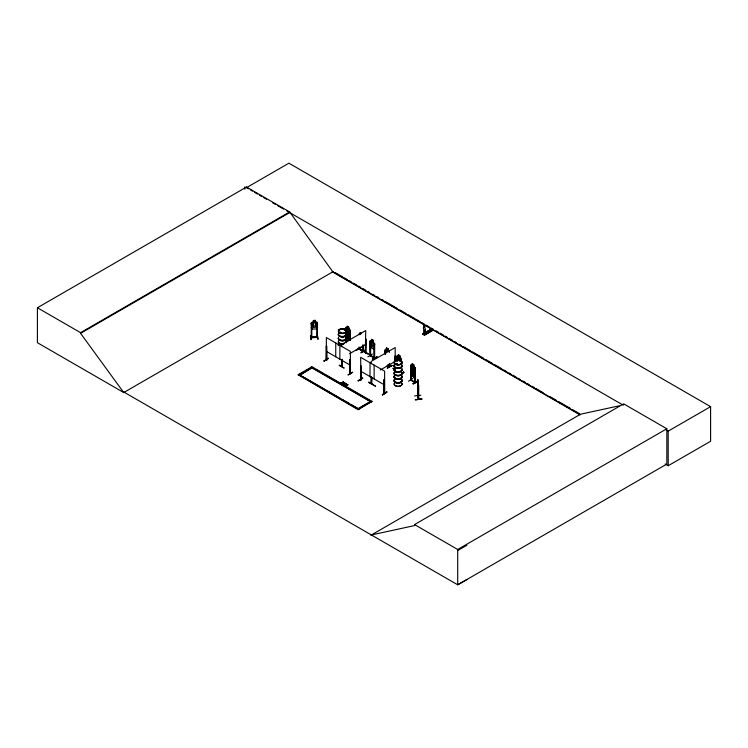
<?xml version="1.0" encoding="UTF-8"?>
<svg xmlns="http://www.w3.org/2000/svg" width="748" height="748" viewBox="0 0 748 748"><rect width="100%" height="100%" fill="white"/><g stroke="black" fill="none" stroke-linecap="round" stroke-linejoin="round"><path stroke-width="1.12" d="M424.761 334.113L425.032 329.746A1.412 0.813 60 0 0 424.827 327.811L424.808 326.409M424.827 334.076L425.032 329.746M418.366 390.26L418.469 389.016M417.627 385.482L418.375 390.344L418.534 389.007M418.169 382.696L418.553 399.357L417.58 395.748L417.964 396.103L418.001 387.801M417.58 395.748L417.945 395.533M418.674 385.136L418.693 398.946M418.534 399.32L417.936 395.757M423.611 333.58C425.032 331.906 423.349 335.787 423.92 333.056L423.097 334.01L424.368 334.749L425.191 333.786L425.303 334.459L423.751 333.552L423.62 328.933A1.412 0.813 60 0 1 423.826 327.231L424.191 325.642M423.92 333.056L424.023 333.505M339.648 332.608L340.546 332.206M340.611 332.57L340.134 332.579M344.978 329.849L344.342 329.999M344.678 329.644L344.978 330.055L344.398 329.99M396.122 364.108L396.01 363.537M395.458 363.958L396.44 364.183L396.103 363.547M400.442 361.078L400.741 361.471M343.986 367.997L339.293 365.51M368.923 382.424C388.67 393.654 357.058 375.814 373.486 384.743M370.11 345.436L370.559 347.39L374.028 349.391L374.486 347.951M374.028 349.391L374.58 347.96M349.606 336.086L350.204 334.73L349.643 336.161L346.156 334.178M410.624 368.446L411.194 367.016L414.729 368.96L415.196 370.915L414.729 368.96M410.68 368.484L411.194 367.016M415.196 372.242L414.682 373.71L415.196 372.308M424.069 333.524L423.574 333.197L423.499 334.244M342.547 384.566L343.005 383.154L344.921 383.191L343.005 383.434L342.182 384.35L343.07 381.835L343.07 383.2L344.921 383.191M345.464 386.249L345.987 383.518M317.433 327.138L316.797 328.914L311.916 329.167L311.346 322.968M316.797 328.914L317.507 327.175M342.182 384.35L342.621 382.948L340.677 383.191L342.556 383.472M343.005 383.434L343.435 382.041M345.987 384.594L347.839 384.874L345.922 385.117L346.352 383.724M417.515 381.209C406.052 387.099 420.105 381.667 417.926 380.386M356.329 350.186L360.826 347.381M367.876 356.852L372.411 354.038M323.996 361.06L328.456 358.451M362.705 378.226L358.273 380.826M408.492 381.256L412.933 378.385M410.727 379.61L411.241 379.666M415.187 382.583L415.243 367.707L415.243 382.583L410.643 380.068L410.727 365.211L412.232 365.435M415.243 382.078L410.858 379.975M311.486 339.583L310.822 335.646L311.168 339.564M326.605 359.648L326.184 359.367L326.857 359.536M326.24 359.947L326.857 360.04L326.39 345.969L326.24 359.947L326.689 360.153L326.801 346.202M349.98 372.906L350.41 373.168L349.961 372.878M349.746 372.971L350.251 373.757L349.952 359.573L350.176 373.738M349.746 373.476L350.419 373.645L350.363 351.392L326.39 337.554L326.231 359.91M360.817 379.404L360.611 379.058M360.499 379.694L360.658 365.753L361.116 379.853L360.452 379.657M384.631 393.411L384.014 393.261L384.22 379.358L384.519 393.541L384.023 393.308L384.687 393.429L384.631 371.176L360.658 357.338L360.91 379.909L360.676 379.058M384.631 392.906L384.014 392.756L384.444 393.018M359.19 348.699L358.984 349.269M363.145 350.962L359.031 348.933L362.948 351.064M370.073 355.693L370.11 340.873L370.625 340.508L374.58 343.388L374.514 358.264M370.737 355.365L370.082 355.169L370.587 355.45M370.522 355.964L370.69 346.614M374.122 357.553L374.122 358.058L374.122 344.164L374.683 344.314L374.122 344.164M389.353 366.342L389.493 366.875L389.446 363.388M387.408 365.491L389.661 366.763L389.605 364.454M342.35 366.006L341.705 366.155L342.201 366.015M365.566 352.617L365.772 352.261M365.856 352.925L365.725 338.956L365.548 353.112L365.735 352.261L365.276 352.551M396.122 363.519L395.683 364.042L395.898 363.519M428.165 331.336L428.38 331.888M311.149 337.189L317.339 336.787L317.367 337.488L316.928 337.011M311.149 337.694L317.498 337.451M347.194 331.738L346.436 332.682L346.436 335.861L347.194 336.843L347.147 338.573L348.605 339.433L349.353 334.291L348.596 332.514L348.605 329.344L347.194 328.568L347.194 331.747L348.605 332.523M413.691 376.955L414.392 371.84L413.644 370.064L413.644 366.894L412.242 366.118L411.484 373.411L412.232 374.393L412.139 376.16L413.691 376.955L413.644 375.281M410.727 380.106L410.68 365.239L411.213 364.874L415.149 367.726L413.738 366.268L413.738 364.566L412.185 363.762L411.484 368.876L412.242 370.662L412.232 373.832L413.644 374.608L412.887 372.71C412.344 374.972 410.54 373.074 412.569 372.13L411.568 369.568L412.868 371.934C413.466 369.606 415.243 371.447 413.186 372.485L414.13 374.954L413.644 371.429L414.392 370.494L414.392 367.315L413.644 364.622M311.785 323.819L311.215 323.856L311.785 323.819L311.813 337.787L311.243 337.853L311.28 322.949L311.935 322.295L316.75 322.108L317.433 322.631M371.438 383.219L371.363 383.266M311.215 337.189L316.769 337.002M311.215 337.694L311.879 337.778M317.498 336.946L316.928 336.993M339.835 332.692L340.733 332.617M428.09 331.486L428.838 331.429M428.838 331.813L428.735 331.289M358.61 334.178L360.134 334.506C358.451 330.644 363.78 335.226 360.031 332.738L360.031 334.45L359.349 334.674M396.87 360.826L396.823 356.291L397.338 355.926L400.75 357.955L401.199 361.106M396.87 356.347L397.366 356.001M349.606 338.236L350.111 337.956M350.158 337.928L349.634 338.302L346.193 336.291M414.644 375.786L415.149 375.431M415.196 375.477L414.673 375.851L410.624 373.018M418.815 399.301L417.833 395.748M346.118 336.366L347.147 336.871L347.091 338.61L348.652 339.405M431.082 329.447L432.718 330.448L424.565 335.123L422.985 334.066L423.807 332.991M423.368 334.45L431.4 329.625L422.863 334.15L431.502 329.756L431.091 329.382L432.699 330.448M431.372 329.616L422.901 334.169L431.091 329.26M424.387 335.029L432.596 330.242M424.359 335.001L425.303 333.851M412.139 376.16L413.644 376.87M345.744 329.98L346.174 327.315L349.653 329.307M345.819 328.587L346.231 328.821M348.699 327.016L348.605 328.774L349.353 329.765L349.353 332.944L348.605 333.889L349.092 337.404L348.147 334.936C350.223 333.879 348.353 332.009 347.829 334.384L346.53 332.019L347.521 334.58C345.501 335.525 347.296 337.423 347.848 335.16L348.605 337.077L347.194 336.282L347.194 333.103L346.446 331.327L347.194 326.184L348.699 327.016L348.652 328.746M349.625 329.288L350.158 330.186L350.158 340.396M349.746 340.162L349.896 330.85L350.307 340.303M350.307 331.074L349.746 330.934M345.875 342.042L347.895 340.836L346.081 342.247M346.072 342.107L347.661 340.957M410.858 366.137L411.269 366.37M410.68 369.811L411.148 371.756L414.729 373.682L411.232 371.691L410.783 369.793M414.785 368.493L415.346 368.624L414.785 368.493L414.803 382.368M410.848 379.442L411.166 380.33L411.269 373.289M415.355 381.938L414.738 382.303L414.934 368.399M413.148 383.593L417.552 380.966M413.167 383.836L417.58 381.209M324.034 361.125L328.503 358.227L324.034 360.845M365.566 353.121L365.875 339.05M339.274 365.566L339.527 365.127L344.043 367.997M363.584 351.523L368.353 353.954L363.837 351.382M365.323 353.028L365.725 330.551L341.752 344.389L341.752 346.698M360.845 379.9L361.069 365.987M348.101 375.019L352.626 372.411M352.589 372.167L348.11 374.739M394.776 361.761L395.187 355.964L395.337 360.499M394.935 361.845L395.337 356.057M358.049 380.769L362.771 378.011L358.236 380.844M371.663 383.378C371.541 384.799 372.167 378.553 371.616 377.347M371.373 376.562L371.326 383.761L371.775 377.441M384.061 393.336L384.22 379.358M384.014 392.896L384.444 393.523M386.838 391.915L382.368 394.804L386.856 391.943M382.368 394.804L386.856 392.139L382.611 394.935M124.28 392.298L123.794 392.588L37.4 342.706L37.4 307.755L246.503 187.028L289.672 211.946L332.841 271.823L579.999 414.523M246.503 187.028L246.503 187.673L288.906 163.195L710.6 406.66L710.6 441.255L668.198 465.733L665.168 463.975M37.4 307.755L80.569 332.673L289.672 211.946M466.864 579.588L457.711 584.805L124.224 392.27L123.729 392.55L80.569 333.318L289.672 212.591M123.729 392.55L333.328 271.543M298.237 374.683L311.972 366.754L371.896 401.349L358.161 409.708L298.237 374.683L358.161 409.278L371.896 401.349M298.237 375.113L304.109 371.728M306.11 370.569L311.972 367.184L313.973 368.334M371.634 341.088L371.578 339.414L373.102 340.237L373.748 346.165L373.009 347.1L371.634 346.305L370.896 344.519L371.634 339.377M349.746 353.617L365.725 344.389M373.056 340.265L371.578 339.414M356.366 350.26L360.863 347.371L356.366 349.971M370.541 342.098L370.129 341.855L370.587 355.954L370.316 355.104M373.056 341.967L373.009 340.293M374.533 343.416L374.533 358.236L370.129 355.702M362.733 345.483L362.574 351.392L362.574 345.567M370.559 347.39L370.204 345.426M423.761 326.025L423.826 327.231M388.025 348.849L386.501 348.026L387.978 348.877L388.025 350.55M385.201 350.382L385.201 353.841M374.533 357.731C361.041 349.896 384.603 363.519 370.354 355.618L370.204 340.892M372.411 359.227L377.151 357.058L372.439 359.274M372.467 359.517L376.936 356.871M372.411 359.517L376.927 356.656M385.024 354.047C384.949 349.325 384.21 347.409 388.96 351.139L389.502 351.999M424.069 334.833L432.307 330.074M424.2 334.842L432.596 330.13M397.609 359.938L398.347 354.804L399.825 355.655L399.825 357.357M396.823 356.291L396.87 360.882M397.403 357.422C396.412 356.553 398.291 359.844 397.403 360.882M380.199 370.045L394.187 361.976M389.231 366.529L389.203 364.22M392.046 365.632L387.324 368.128L391.849 365.286M401.405 359.732L400.844 359.592L401.405 359.732L401.405 362.041M387.352 367.866L391.859 365.51M401.816 373.093L403.639 372.083L401.854 373.14M401.816 373.383L403.649 372.289M403.864 372.476L402.069 373.533L403.864 372.476L403.621 372.055M369.147 402.359L358.161 408.698L370.148 401.779M370.896 535.25L580.495 414.233L619.11 405.837M371.382 534.96L414.551 525.573L414.551 524.572L623.654 403.845L666.823 428.763L666.823 464.078L457.711 584.805L457.711 549.49L666.823 428.763M623.654 404.846L623.168 405.136L286.662 210.852M666.197 429.978L668.198 431.138L710.6 406.66M457.711 550.5L466.864 545.283M341.752 359.461C341.369 361.639 341.939 368.96 342.201 365.866M371.438 383.724L371.588 382.901M395.608 363.64L395.411 364.024M396.412 364.108L395.898 364.108M341.939 366.726L341.911 359.554M340.34 332.551L340.349 332.215A3.955 2.281 0 0 0 338.919 333.028M317.367 337.488L317.498 322.566L315.432 322.126M358.731 348.905L359.143 348.652M362.808 350.756L362.761 351.242M343.07 382.911L344.921 382.901M340.677 383.191L342.556 383.182M343.93 385.08L347.839 384.874M343.594 384.874L345.529 384.631M345.922 384.837L347.839 384.584M363.622 351.457L368.147 354.028M417.721 381.574L417.936 379.797L418.02 381.798M417.552 380.928L417.711 396.131M417.861 379.806L418.16 387.819L417.721 384.752M417.833 381.91L418.16 386.464L417.833 381.91L417.917 384.547M418.375 383.472L417.655 380.695M420.815 395.234L414.56 395.907M415.57 399.825C435.112 397.497 402.069 401.012 421.807 399.067M340.237 332.701L340.349 332.579A4.021 2.319 0 0 0 339.499 332.954M313.347 320.509C318.508 320.752 311.43 319.256 313.431 322.304L312.393 322.94L312.393 326.109L313.431 327.418L315.366 327.297L316.404 325.876L316.404 322.697L315.366 322.192L315.422 320.387M313.356 322.257L311.28 322.949M316.834 323.519L317.433 323.613L316.834 323.519L316.797 337.488L317.339 337.292M317.507 335.534L318.152 339.162M326.343 359.274L326.642 360.125M349.905 373.383L349.952 359.573M360.611 379.563L361.125 379.825M358.741 348.437L358.975 349.297M358.975 348.792L358.535 348.503L362.986 351.569L362.986 344.65M358.769 348.942L363.182 351.504L363.135 345.716M358.956 349.269L358.984 346.96M374.355 357.927L374.281 348.69M389.418 366.857L387.249 365.585M311.785 337.152L311.748 337.825M396.197 363.743L395.589 363.818M424.135 325.679L424.696 326.278M347.194 326.296L348.605 327.072M412.232 369.288L413.644 370.073M412.232 370.653L413.644 371.438M348.549 337.647L349.681 338.274M345.885 341.939L346.287 342.154A3.936 2.272 0 0 0 345.754 341.041M311.243 337.816L311.177 337.32M394.916 369.493L393.046 368.25L394.888 369.288M393.046 368.25L394.86 369.278M246.503 187.673L248.514 188.833M250.524 189.992L252.534 191.151M254.535 192.311L257.546 194.05M259.556 195.209L261.566 196.369M263.577 197.528L266.587 199.267M272.609 202.745L275.619 204.484M277.63 205.644L283.651 209.113M335.347 272.702L342.406 276.779M344.426 277.947L347.455 279.696M349.466 280.855L351.485 282.024M353.505 283.183L356.534 284.932M358.554 286.101L360.564 287.269M362.584 288.429L365.613 290.177M367.633 291.346L369.643 292.505M372.672 294.254L374.692 295.423M376.712 296.582L378.722 297.751M381.751 299.499L383.771 300.659M385.79 301.827L396.889 308.232M399.909 309.981L405.968 313.477M407.978 314.637L415.046 318.713M417.057 319.882L420.086 321.631M422.106 322.79L424.125 323.959M426.145 325.128L429.165 326.867M431.185 328.035L433.204 329.204M436.224 330.943L438.244 332.112M440.263 333.281L443.293 335.029M445.312 336.189L447.323 337.357M449.342 338.517L452.372 340.265M454.391 341.434L456.402 342.593M459.431 344.342L461.451 345.511M463.47 346.67L470.529 350.747M472.549 351.915L483.647 358.32M485.658 359.489L492.726 363.565M494.737 364.725L501.805 368.811M503.815 369.97L506.845 371.719M508.864 372.887L510.884 374.047M512.904 375.216L515.924 376.964M517.943 378.123L519.963 379.292M522.983 381.041L525.003 382.2M527.022 383.369L529.042 384.528M532.071 386.277L534.081 387.445M536.101 388.605L543.16 392.691M550.229 396.767L556.278 400.255M558.298 401.424L570.406 408.408M572.416 409.577L579.485 413.653M332.177 271.73L580.149 414.897M423.499 333.234L425.191 334.272L425.191 333.786M398.301 354.833L399.825 355.655L400.461 360.527M361.219 333.767L360.33 333.253L360.33 333.823M387.922 351.177L386.548 350.382L386.548 352.495M365.398 350.232L360.863 352.85L365.37 349.971M387.408 365.127L389.381 366.333M387.249 365.22L389.063 366.155M326.39 351.392L350.363 365.23M360.658 371.176L384.631 385.014M343.435 382.331L343.07 381.835M315.965 369.493L322.958 373.523M324.959 374.683L352.916 390.821M354.917 391.98L371.896 401.779M303.108 376.917L340.06 398.245M342.06 399.404L349.054 403.434M351.046 404.593L359.04 409.203L299.116 374.608M414.551 524.572L457.711 549.49M339.873 343.351L339.938 343.397A3.946 2.281 0 0 0 344.314 343.594M388.661 351.597L387.922 348.905M410.727 373L411.232 373.841M388.932 351.13L389.446 352.028M317.199 335.487L317.806 339.209M417.655 387.52L418.375 390.344M350.158 333.365L349.69 331.411L346.109 329.494L349.653 331.448L350.111 333.393M311.916 329.167L311.28 327.549M311.14 339.601L310.831 335.646M668.198 431.138L668.198 465.733M431.774 330.607L430.268 329.859M418.469 384.472L418.459 399.292M418.169 380.994L418.16 382.714M417.515 380.928L417.562 385.519M412.288 363.818L412.288 365.52M411.12 366.464L411.166 380.33M401.246 358.806L401.246 362.21M399.722 361.162L399.722 357.983L398.347 357.189L398.347 360.368M397.253 357.516L397.253 360.975M395.187 361.527L395.187 347.558L371.214 361.396L371.214 363.706M389.044 364.313L389.044 366.67M386.594 348.082L386.594 349.784M386.548 347.998L385.809 353.131M385.454 350.709L385.454 354.169M374.131 365.118L374.131 378.956M371.214 376.468L371.167 383.668M370.017 362.743L370.017 376.581M350.064 333.374L350.064 337.909M349.896 330.85L349.896 340.069M346.231 335.74L346.231 342.659M346.081 328.914L346.081 342.752M345.688 327.661L345.688 330.008M342.313 360.424L342.313 366.539L342.154 359.227M339.863 345.333L339.863 359.171M335.749 342.958L335.749 356.796M244.811 186.897L244.811 189.188M80.569 332.673L80.569 333.318M401.994 369.231A4.021 2.319 0 0 1 397.581 372.13A4.021 2.319 0 0 1 394.626 368.671M401.928 369.456A3.955 2.281 0 0 1 397.59 372.317A3.955 2.281 0 0 1 394.682 368.904M401.947 372.523A3.974 2.291 0 0 1 397.59 375.384A3.974 2.291 0 0 1 394.673 371.971M401.947 372.654A3.974 2.291 0 0 1 397.59 375.524A3.974 2.291 0 0 1 394.673 372.102M395.299 364.145A3.974 2.291 0 0 0 401.947 363.117A3.974 2.291 0 0 0 397.085 360.302A3.974 2.291 0 0 0 395.299 364.145A4.021 2.319 0 0 1 397.066 363.575M401.994 365.407A4.021 2.319 0 0 1 397.581 368.306A4.021 2.319 0 0 1 394.626 364.846M395.271 364.37A4.021 2.319 0 0 1 397.066 363.771M401.928 368.82A3.955 2.281 0 0 1 397.59 371.672A3.955 2.281 0 0 1 394.682 368.268M401.928 365.641A3.955 2.281 0 0 1 397.59 368.493A3.955 2.281 0 0 1 394.682 365.089M395.309 364.613A3.955 2.281 0 0 1 397.085 364.024M401.994 369.035A4.021 2.319 0 0 1 397.581 371.934A4.021 2.319 0 0 1 394.626 368.474M401.994 365.211A4.021 2.319 0 0 1 397.581 368.11A4.021 2.319 0 0 1 394.626 364.65M401.928 364.996A3.955 2.281 0 0 1 397.59 367.857A3.955 2.281 0 0 1 394.682 364.454M395.309 363.977A3.955 2.281 0 0 1 397.085 363.388M401.994 380.115A4.021 2.319 0 0 1 397.581 383.013A4.021 2.319 0 0 1 394.626 379.554M401.928 380.339A3.955 2.281 0 0 1 397.59 383.2A3.955 2.281 0 0 1 394.682 379.788M401.947 383.406A3.974 2.291 0 0 1 397.59 386.267A3.974 2.291 0 0 1 394.673 382.854M402.05 373.598A3.936 2.272 0 0 1 397.095 375.795A3.936 2.272 0 0 1 394.701 372.457M401.947 383.537A3.974 2.291 0 0 1 397.59 386.407A3.974 2.291 0 0 1 394.673 382.985M401.947 372.813A3.974 2.291 0 0 1 397.59 375.674A3.974 2.291 0 0 1 394.673 372.252M401.994 376.291A4.021 2.319 0 0 1 397.581 379.189A4.021 2.319 0 0 1 394.626 375.73M401.928 379.704A3.955 2.281 0 0 1 397.59 382.555A3.955 2.281 0 0 1 394.682 379.152M401.928 376.524A3.955 2.281 0 0 1 397.59 379.376A3.955 2.281 0 0 1 394.682 375.973M401.994 379.919A4.021 2.319 0 0 1 397.581 382.817A4.021 2.319 0 0 1 394.626 379.358M401.994 376.094A4.021 2.319 0 0 1 397.581 378.993A4.021 2.319 0 0 1 394.626 375.533M401.928 375.879A3.955 2.281 0 0 1 397.59 378.74A3.955 2.281 0 0 1 394.682 375.337M345.763 340.48A3.946 2.281 0 0 1 346.156 342.21M339.938 343.426A3.946 2.281 0 0 1 338.526 341.032M345.819 333.43A4.021 2.319 0 0 1 342.865 336.89A4.021 2.319 0 0 1 338.461 333.991M345.772 333.673A3.964 2.291 0 0 1 342.855 337.086A3.964 2.291 0 0 1 338.517 334.225M339.536 333.197A3.964 2.291 0 0 1 340.359 332.832M345.819 333.234A4.021 2.319 0 0 1 342.865 336.694A4.021 2.319 0 0 1 338.461 333.795M339.499 332.757A4.021 2.319 0 0 1 340.331 332.383M345.772 333.028A3.955 2.281 0 0 1 342.855 336.441A3.955 2.281 0 0 1 338.517 333.58M345.772 337.488A3.955 2.281 0 0 1 342.855 340.901A3.955 2.281 0 0 1 338.517 338.04M345.819 337.255A4.021 2.319 0 0 1 342.865 340.714A4.021 2.319 0 0 1 338.461 337.806M345.819 337.058A4.021 2.319 0 0 1 342.865 340.518A4.021 2.319 0 0 1 338.461 337.61M345.772 336.852A3.964 2.291 0 0 1 342.855 340.265A3.964 2.291 0 0 1 338.517 337.404M345.772 340.695A3.955 2.281 0 0 1 346.165 342.434M343.369 344.043A3.955 2.281 0 0 1 338.517 341.247M343.36 344.379A3.936 2.272 0 0 1 338.535 341.593M343.369 344.211A3.974 2.291 0 0 1 338.507 341.397M345.782 340.845A3.974 2.291 0 0 1 346.315 341.995M338.377 345.062A3.964 2.291 0 0 1 338.517 344.463M338.32 345.473A4.021 2.319 0 0 1 338.461 344.875M338.32 345.277A4.021 2.319 0 0 1 338.461 344.678M311.972 367.764L299.985 375.113L311.972 367.764M315.02 320.789L313.777 320.864L313.777 321.434L315.02 321.36L315.02 320.789M315.366 322.762L313.431 322.874L313.431 326.053L315.366 325.932L315.366 322.762M348.353 327.222L347.446 326.717L348.353 327.792L348.353 327.222M413.392 364.772L412.485 364.267L413.392 365.342L413.392 364.772M348.596 333.879L347.194 333.103L348.605 333.889M348.353 338.33L347.446 337.834L348.353 338.9L348.353 338.33M413.392 375.889L412.485 375.384L413.392 376.45L413.392 375.889M431.222 330.925L429.717 330.055L431.222 330.925M430.399 331.401L428.894 330.532L430.399 331.401M429.661 331.822L428.165 330.953L429.661 331.822M428.838 332.299L427.342 331.429L428.838 332.299M372.766 340.434L371.878 339.919L372.766 340.995L372.766 340.434M387.679 349.045L386.791 348.531L387.679 349.615L387.679 349.045M399.479 355.852L398.591 355.347L399.479 356.422L399.479 355.852M373.009 342.556L371.634 341.761L371.634 344.94L373.009 345.735L373.009 342.556M371.017 401.854L311.103 367.259L371.017 401.854M396.131 364.37A3.946 2.281 0 0 0 402.059 362.397A3.946 2.281 0 0 0 396.131 360.414A3.946 2.281 0 0 0 396.131 364.37M396.131 364.687A3.946 2.281 0 0 0 402.059 362.705A3.946 2.281 0 0 0 396.131 360.732A3.946 2.281 0 0 0 396.131 364.687M340.368 332.944A3.955 2.281 0 0 0 346.296 330.971A3.955 2.281 0 0 0 340.368 328.989A3.955 2.281 0 0 0 340.368 332.944M340.368 333.281A3.946 2.281 0 0 0 346.287 331.308A3.946 2.281 0 0 0 340.368 329.335A3.946 2.281 0 0 0 340.368 333.281M340.359 333.084A3.974 2.291 0 0 0 346.315 331.102A3.974 2.291 0 0 0 340.359 329.12A3.974 2.291 0 0 0 340.359 333.084"/></g></svg>
